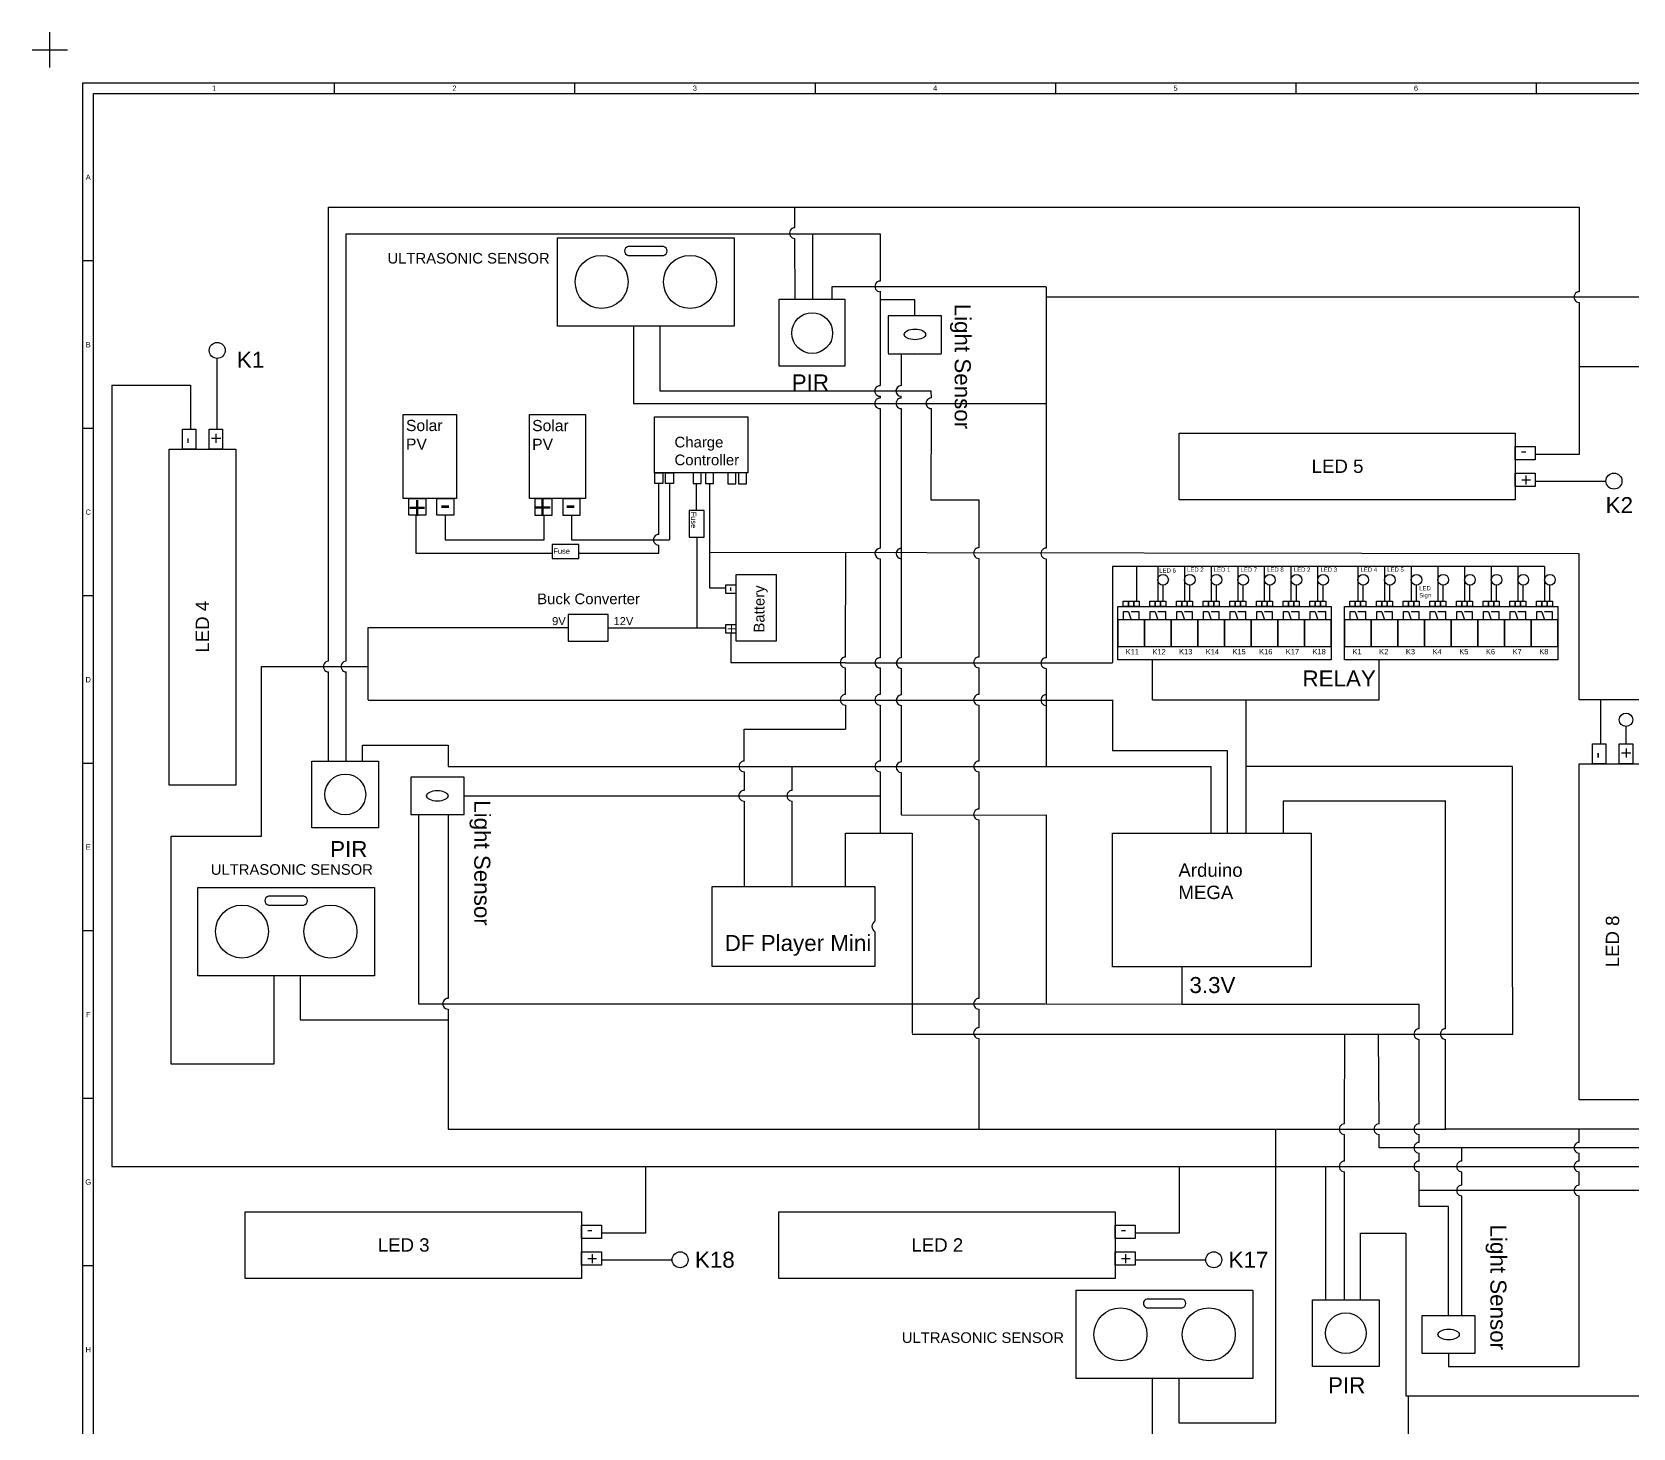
# Model space of a CAD drawing. Header units: inches. Extents: x -14 to 837, y -22 to 590.
# Drawn here: x -14.4 to 438.5, y 194.5 to 589.6 of the extents above; entities that cross this region are included whole.
import ezdxf
from ezdxf.enums import TextEntityAlignment as Align

# ---------------------------------------------------------------- set-up
doc = ezdxf.new("R2010")
doc.units = ezdxf.units.IN
doc.header["$MEASUREMENT"] = 0
doc.styles.get("Standard").update_dxf_attribs({"font": 'arial.ttf'})

msp = doc.modelspace()

# ---------------------------------------------------------------- linework, layer by layer
for p, q in [((71.2, 572.2), (71.2, 575.2)), ((139.2, 572.2), (139.2, 575.2)), ((207.2, 572.2), (207.2, 575.2)), ((275.2, 572.2), (275.2, 575.2)), ((343.2, 572.2), (343.2, 575.2)), ((411.2, 572.2), (411.2, 575.2)), ((3, 524.8), (0, 524.8)), ((3, 477.4), (0, 477.4)), ((3, 430), (0, 430)), ((3, 382.6), (0, 382.6)), ((3, 335.2), (0, 335.2)), ((3, 287.8), (0, 287.8)), ((3, 240.4), (0, 240.4))]:
    msp.add_line(p, q)
at = {"color": 152, "true_color": 0x2776bb}
for p, q in [((69.5, 540), (201.4, 540)), ((69.5, 411.5), (69.5, 540)), ((201.4, 540), (423.31, 540)), ((201.4, 534.2), (201.4, 540)), ((423.31, 540), (423.31, 516.09)), ((201.5, 514), (201.4, 531.18)), ((423.31, 513.07), (423.31, 494.95)), ((423.31, 494.95), (423.31, 470.05)), ((423.31, 494.95), (574.27, 494.95)), ((8.18, 489.67), (30.44, 489.67)), ((8.18, 489.67), (8.18, 268.52)), ((30.44, 489.67), (30.45, 477.21)), ((423.31, 470.05), (410.86, 470.04)), ((165.94, 461.8), (165.93, 445.88)), ((177.28, 461.8), (177.25, 438.34)), ((138.21, 452.78), (138.21, 445.89)), ((138.21, 445.89), (165.93, 445.88)), ((423.31, 441.95), (177.26, 442.28)), ((215.75, 412.68), (215.78, 442.23)), ((423.31, 400.6), (423.31, 441.95)), ((177.25, 438.34), (177.25, 432.3)), ((177.25, 432.3), (179.52, 432.3)), ((179.52, 432.3), (181.78, 432.3)), ((69.5, 383.24), (69.5, 408.5)), ((215.75, 402.11), (215.75, 409.66)), ((215.75, 399.09), (215.75, 392.3)), ((485.96, 400.6), (423.31, 400.6)), ((429.35, 400.6), (429.35, 388.15)), ((187.06, 383.24), (187.06, 392.3)), ((187.07, 392.3), (215.75, 392.3)), ((187.06, 380.22), (187.06, 374.94)), ((187.06, 371.92), (187.06, 347.77)), ((8.18, 268.52), (159.14, 268.52)), ((159.14, 268.52), (159.14, 249.65)), ((159.14, 268.52), (310.09, 268.52)), ((310.09, 268.52), (310.09, 249.65)), ((310.09, 268.52), (574.27, 268.52)), ((351.61, 230.78), (351.61, 268.52)), ((159.14, 249.65), (146.68, 249.64)), ((310.09, 249.65), (297.64, 249.64))]:
    msp.add_line(p, q, dxfattribs=at)
at = {"color": 18, "true_color": 0x000000}
for p, q in [((74.5, 532.5), (206.5, 532.5)), ((74.5, 411.5), (74.5, 532.5)), ((206.31, 532.5), (225.56, 532.5)), ((206.5, 514), (206.5, 532.5)), ((225.56, 532.5), (225.56, 519.11)), ((225.5, 516.23), (225.5, 489.51)), ((235.37, 513.82), (225.56, 513.82)), ((235.37, 509.29), (235.37, 513.82)), ((235.37, 509.29), (235.37, 509.29)), ((225.5, 486.5), (225.5, 486)), ((225.5, 483), (225.5, 443.5)), ((225.5, 440.46), (225.5, 412.5)), ((74.5, 383.24), (74.5, 408.5)), ((225.56, 409.66), (225.56, 402.11)), ((302.55, 400.6), (302.55, 411.93)), ((366.7, 400.6), (366.7, 411.93)), ((225.56, 399.09), (225.56, 383.24)), ((302.55, 400.6), (366.7, 400.6)), ((328.96, 400.6), (328.96, 362.86)), ((404.44, 381.73), (328.96, 381.73)), ((404.44, 332.67), (404.44, 381.73)), ((225.56, 380.22), (225.56, 362.86)), ((107.81, 373.43), (225.56, 373.43)), ((215.75, 347.77), (215.75, 362.86)), ((215.75, 362.86), (234.61, 362.86)), ((234.61, 362.86), (234.61, 306.26)), ((404.5, 306), (404.44, 332.67)), ((234.61, 306), (404.5, 306)), ((356.89, 280.59), (357, 306)), ((366.7, 280.59), (366.5, 306)), ((356.89, 270.03), (356.89, 277.57)), ((366.7, 273.8), (366.7, 277.57)), ((569.74, 273.8), (366.7, 273.8)), ((390.1, 270.03), (390.1, 273.8)), ((356.89, 230.78), (356.89, 267.01)), ((390.1, 263.23), (390.1, 267.01)), ((390.1, 226.25), (390.1, 260.21))]:
    msp.add_line(p, q, dxfattribs=at)
at = {"color": 242, "true_color": 0xcd2027}
for p, q in [((211.97, 514), (211.97, 517.6)), ((211.97, 517.6), (235.37, 517.6)), ((235.37, 517.6), (272.35, 517.6)), ((155.74, 506.36), (155.74, 484.5)), ((155.74, 484.5), (272.35, 484.5)), ((162.91, 447.4), (162.91, 461.8)), ((173.48, 461.8), (173.48, 454.19)), ((94.22, 452.81), (94.22, 442.12)), ((102.52, 452.81), (102.52, 445.89)), ((130.45, 445.89), (130.45, 452.78)), ((102.52, 445.89), (130.45, 445.89)), ((162.91, 442.1), (162.91, 444.38)), ((173.63, 446.65), (173.63, 420.98)), ((94.22, 442.12), (132.72, 442.11)), ((140.26, 442.1), (162.91, 442.1)), ((413.5, 438.34), (291.22, 438.34)), ((291.22, 438.34), (291.22, 411.17)), ((298.02, 438.34), (298.02, 428.53)), ((304.06, 438.34), (304.06, 428.53)), ((311.6, 438.34), (311.6, 428.53)), ((319.15, 438.34), (319.15, 428.53)), ((326.7, 438.34), (326.7, 428.53)), ((334.25, 428.53), (334.25, 438.34)), ((341.79, 428.53), (341.79, 438.34)), ((349.34, 428.53), (349.34, 438.34)), ((360.66, 438.34), (360.66, 428.53)), ((368.21, 438.34), (368.21, 428.53)), ((375.76, 438.34), (375.76, 428.53)), ((383.31, 438.34), (383.31, 428.53)), ((390.86, 438.34), (390.86, 428.53)), ((398.4, 438.34), (398.4, 428.53)), ((405.95, 438.34), (405.95, 428.53)), ((413.5, 438.34), (413.5, 428.53)), ((137.25, 420.98), (80.64, 420.98)), ((80.64, 420.98), (80.64, 400.6)), ((148.57, 420.98), (174.23, 420.98)), ((173.63, 420.98), (181.78, 420.98)), ((183.29, 419.58), (183.29, 411.17)), ((50.5, 362), (50.5, 410)), ((50.5, 410), (80.64, 410)), ((183.29, 411.17), (215.75, 411.17)), ((291.22, 411), (215.75, 411)), ((80.71, 400.5), (291.29, 400.5)), ((291.22, 400.6), (291.22, 386.26)), ((79.13, 383.24), (79.13, 387.77)), ((79.13, 387.77), (103.28, 387.77)), ((103.28, 387.77), (103.28, 381.73)), ((291.22, 386.26), (323.68, 386.26)), ((323.68, 386.26), (323.68, 362.86)), ((200.65, 374.94), (200.65, 381.73)), ((201.19, 381.73), (319.15, 381.73)), ((319.15, 362.86), (319.15, 381.73)), ((200.65, 347.77), (200.65, 371.92)), ((25, 297.5), (25, 362)), ((25, 362), (50.5, 362)), ((54, 322.5), (54, 297.5)), ((54, 297.5), (25, 297.5)), ((361.42, 230.78), (361.42, 249.65)), ((361.42, 249.65), (374.25, 249.65)), ((374.25, 249.65), (374.25, 230.78)), ((374.25, 230.78), (374.25, 203.6)), ((302.5, 208.5), (302.5, 183.5)), ((374.25, 203.6), (612.5, 203.6)), ((375, 183.5), (375, 203.6))]:
    msp.add_line(p, q, dxfattribs=at)
at = {"color": 240, "true_color": 0xed1f24}
for p, q in [((272.5, 517.43), (272.5, 443.52)), ((521.43, 514.58), (272.35, 514.58)), ((272.5, 440.5), (272.5, 412.52)), ((272.5, 409.5), (272.5, 381.57)), ((103.28, 381.73), (201.19, 381.73))]:
    msp.add_line(p, q, dxfattribs=at)
at = {"color": 52, "true_color": 0xc8c92d}
for p, q in [((235.37, 509.29), (227.82, 509.29)), ((227.82, 509.29), (227.82, 498.73)), ((242.92, 509.29), (235.37, 509.29)), ((242.92, 498.73), (242.92, 509.29)), ((227.82, 498.5), (242.92, 498.5)), ((235.37, 498.73), (235.37, 498.73)), ((100.26, 378.71), (92.72, 378.71)), ((92.72, 378.71), (92.72, 368.15)), ((107.81, 378.71), (100.26, 378.71)), ((107.81, 368.15), (107.81, 378.71)), ((92.72, 368.15), (107.81, 368.15)), ((103.28, 368.15), (103.28, 368.15)), ((386.33, 226.25), (378.78, 226.25)), ((378.78, 226.25), (378.78, 215.68)), ((393.87, 226.25), (386.33, 226.25)), ((393.87, 215.68), (393.87, 226.25)), ((378.78, 215.68), (393.87, 215.68)), ((386.33, 215.68), (386.33, 215.68))]:
    msp.add_line(p, q, dxfattribs=at)
at = {"color": 4}
for p, q in [((163.24, 506.36), (163.24, 488)), ((163.24, 488), (240, 488)), ((240.01, 486.02), (240, 488)), ((239.96, 483), (239.9, 457.21)), ((239.9, 457.21), (253.48, 457.21)), ((253.48, 457.21), (253.48, 443.63)), ((253.48, 440.61), (253.48, 412.68)), ((253.48, 409.66), (253.48, 402.11)), ((253.48, 399.09), (253.48, 383.24)), ((253.48, 380.22), (253.48, 369.66)), ((385.57, 371.92), (339.53, 371.92)), ((339.53, 371.92), (339.53, 362.86)), ((385.5, 307.5), (385.5, 371.92)), ((103.28, 368.15), (103.28, 364.37)), ((103.28, 364.37), (103.28, 316.07)), ((253.48, 366.64), (253.48, 316.07)), ((61.5, 322.5), (61.5, 310)), ((103.28, 313.05), (103.28, 279.08)), ((253.48, 313.05), (253.48, 307.76)), ((61.5, 310), (103.28, 310)), ((253.48, 304.75), (253.48, 279.08)), ((385.5, 279.08), (385.5, 304.5)), ((103.28, 279.08), (385.57, 279.08)), ((337.5, 196), (337.5, 279.08)), ((556.15, 279.08), (385.57, 279.08)), ((423.31, 275.31), (423.31, 279.08)), ((423.31, 270.03), (423.31, 272.29)), ((423.31, 263.23), (423.31, 267.01)), ((423.31, 211.91), (423.31, 260.21)), ((386.33, 215.68), (386.33, 211.91)), ((310, 208.5), (310, 196)), ((386.33, 211.91), (423.31, 211.91)), ((310, 196), (337.5, 196))]:
    msp.add_line(p, q, dxfattribs=at)
at = {"color": 6}
for p, q in [((231.5, 498.5), (231.5, 489.52)), ((231.5, 486), (231.5, 486.5)), ((231.5, 483), (231.5, 412.5)), ((231.5, 409.5), (231.5, 402)), ((231.5, 399), (231.5, 383)), ((231.5, 380), (231.5, 368)), ((95, 314.5), (94.98, 368.15)), ((231.56, 367.92), (272.5, 368)), ((272.5, 368), (272.5, 314.5)), ((311, 314.5), (311, 325)), ((272.19, 314.5), (95, 314.5)), ((272.35, 314.56), (311, 314.5)), ((311, 314.5), (378, 314.5)), ((378, 307.5), (378, 314.5)), ((378, 280.52), (378, 304.5)), ((378.02, 275.31), (378.02, 277.57)), ((378.02, 270.03), (378.02, 272.29)), ((378.02, 257.19), (378.02, 267.01)), ((543.32, 261.72), (378.02, 261.72)), ((386.33, 257.19), (378.02, 257.19)), ((386.33, 226.25), (386.33, 257.19))]:
    msp.add_line(p, q, dxfattribs=at)
at = {"color": 11, "true_color": 0xf27172}
for p, q in [((37.99, 477.21), (37.99, 497.21)), ((410.86, 462.5), (430.86, 462.5)), ((305.56, 428.53), (305.56, 433.06)), ((313.11, 428.53), (313.11, 433.06)), ((320.66, 428.53), (320.66, 433.06)), ((328.21, 428.53), (328.21, 433.06)), ((335.76, 428.53), (335.76, 433.06)), ((343.3, 428.53), (343.3, 433.06)), ((350.85, 428.53), (350.85, 433.06)), ((362.17, 428.53), (362.17, 433.06)), ((369.72, 428.53), (369.72, 433.06)), ((377.27, 428.53), (377.27, 433.06)), ((384.82, 428.53), (384.82, 433.06)), ((392.37, 428.53), (392.37, 433.06)), ((399.91, 428.53), (399.91, 433.06)), ((407.46, 428.53), (407.46, 433.06)), ((415.01, 428.53), (415.01, 433.06)), ((436.52, 388.15), (436.52, 393.06)), ((146.68, 242.1), (166.68, 242.1)), ((297.64, 242.1), (317.64, 242.1))]:
    msp.add_line(p, q, dxfattribs=at)
at = {"color": 7}
for p, q in [((295.75, 425.51), (294.24, 425.51)), ((294.24, 425.51), (294.24, 423.25)), ((295.75, 425.51), (296.51, 423.25)), ((298.77, 425.51), (296.51, 425.51)), ((298.77, 423.25), (298.77, 425.51)), ((303.3, 425.51), (301.79, 425.51)), ((301.79, 425.51), (301.79, 423.25)), ((303.3, 425.51), (304.06, 423.25)), ((306.32, 425.51), (304.06, 425.51)), ((306.32, 423.25), (306.32, 425.51)), ((310.85, 425.51), (309.34, 425.51)), ((309.34, 425.51), (309.34, 423.25)), ((310.85, 425.51), (311.6, 423.25)), ((313.87, 425.51), (311.6, 425.51)), ((313.87, 423.25), (313.87, 425.51)), ((318.4, 425.51), (316.89, 425.51)), ((316.89, 425.51), (316.89, 423.25)), ((318.4, 425.51), (319.15, 423.25)), ((321.42, 425.51), (319.15, 425.51)), ((321.42, 423.25), (321.42, 425.51)), ((325.94, 425.51), (324.43, 425.51)), ((324.43, 425.51), (324.43, 423.25)), ((325.94, 425.51), (326.7, 423.25)), ((328.96, 425.51), (326.7, 425.51)), ((328.96, 423.25), (328.96, 425.51)), ((333.49, 425.51), (331.98, 425.51)), ((331.98, 425.51), (331.98, 423.25)), ((333.49, 425.51), (334.25, 423.25)), ((336.51, 425.51), (334.25, 425.51)), ((336.51, 423.25), (336.51, 425.51)), ((341.04, 425.51), (339.53, 425.51)), ((339.53, 425.51), (339.53, 423.25)), ((341.04, 425.51), (341.79, 423.25)), ((344.06, 425.51), (341.79, 425.51)), ((344.06, 423.25), (344.06, 425.51)), ((348.59, 425.51), (347.08, 425.51)), ((347.08, 425.51), (347.08, 423.25)), ((348.59, 425.51), (349.34, 423.25)), ((351.61, 425.51), (349.34, 425.51)), ((351.61, 423.25), (351.61, 425.51)), ((359.91, 425.51), (358.4, 425.51)), ((358.4, 425.51), (358.4, 423.25)), ((359.91, 425.51), (360.66, 423.25)), ((362.93, 425.51), (360.66, 425.51)), ((362.93, 423.25), (362.93, 425.51)), ((367.46, 425.51), (365.95, 425.51)), ((365.95, 425.51), (365.95, 423.25)), ((367.46, 425.51), (368.21, 423.25)), ((370.48, 425.51), (368.21, 425.51)), ((370.48, 423.25), (370.48, 425.51)), ((375.01, 425.51), (373.5, 425.51)), ((373.5, 425.51), (373.5, 423.25)), ((375.01, 425.51), (375.76, 423.25)), ((378.02, 425.51), (375.76, 425.51)), ((378.02, 423.25), (378.02, 425.51)), ((382.55, 425.51), (381.04, 425.51)), ((381.04, 425.51), (381.04, 423.25)), ((382.55, 425.51), (383.31, 423.25)), ((385.57, 425.51), (383.31, 425.51)), ((385.57, 423.25), (385.57, 425.51)), ((390.1, 425.51), (388.59, 425.51)), ((388.59, 425.51), (388.59, 423.25)), ((390.1, 425.51), (390.86, 423.25)), ((393.12, 425.51), (390.86, 425.51)), ((393.12, 423.25), (393.12, 425.51)), ((397.65, 425.51), (396.14, 425.51)), ((396.14, 425.51), (396.14, 423.25)), ((397.65, 425.51), (398.4, 423.25)), ((400.67, 425.51), (398.4, 425.51)), ((400.67, 423.25), (400.67, 425.51)), ((405.2, 425.51), (403.69, 425.51)), ((403.69, 425.51), (403.69, 423.25)), ((405.2, 425.51), (405.95, 423.25)), ((408.22, 425.51), (405.95, 425.51)), ((408.22, 423.25), (408.22, 425.51)), ((412.74, 425.51), (411.23, 425.51)), ((411.23, 425.51), (411.23, 423.25)), ((412.74, 425.51), (413.5, 423.25)), ((415.76, 425.51), (413.5, 425.51)), ((415.76, 423.25), (415.76, 425.51))]:
    msp.add_line(p, q, dxfattribs=at)
for points in [[(0, 575.2), (822.2, 575.2), (822.2, 0), (0, 0)], [(3, 572.2), (819.2, 572.2), (819.2, 3), (3, 3)], [(90.61, 481.38), (105.71, 481.38), (105.71, 457.57), (90.61, 457.57)], [(126.31, 481.36), (142.18, 481.36), (142.18, 457.55), (126.31, 457.55)], [(161.71, 480.67), (188.12, 480.67), (188.12, 464.82), (161.71, 464.82)], [(161.79, 464.82), (164.05, 464.82), (164.05, 461.8), (161.79, 461.8)], [(164.81, 464.82), (167.07, 464.82), (167.07, 461.8), (164.81, 461.8)], [(174.91, 464.82), (172.65, 464.82), (172.65, 461.8), (174.91, 461.8)], [(178.41, 464.82), (176.15, 464.82), (176.15, 461.8), (178.41, 461.8)], [(92.2, 457.57), (96.96, 457.57), (96.96, 452.81), (92.2, 452.81)], [(100.14, 457.57), (104.9, 457.57), (104.9, 452.81), (100.14, 452.81)], [(127.89, 457.55), (132.66, 457.55), (132.66, 452.78), (127.89, 452.78)], [(135.83, 457.55), (140.59, 457.55), (140.59, 452.78), (135.83, 452.78)], [(171.52, 454.19), (171.52, 446.65), (175.74, 446.65), (175.74, 454.19)], [(132.72, 440.61), (140.26, 440.61), (140.26, 444.59), (132.72, 444.59)], [(184.8, 417.21), (184.8, 436.08), (196.12, 436.08), (196.12, 417.21)], [(184.8, 430.8), (184.8, 433.06), (181.78, 433.06), (181.78, 430.8)], [(184.8, 419.58), (184.8, 421.84), (181.78, 421.84), (181.78, 419.58)]]:
    msp.add_lwpolyline(points, close=True)
at = {"color": 52, "true_color": 0xc8c92d}
for points in [[(134.24, 531.36), (184.24, 531.36), (184.24, 506.36), (134.24, 506.36)], [(197, 514), (215.5, 514), (215.5, 495), (197, 495)], [(353.12, 427.02), (353.12, 411.93), (292.73, 411.93), (292.73, 427.02)], [(295.75, 428.53), (295.75, 427.02), (294.24, 427.02), (294.24, 428.53)], [(297.26, 428.53), (297.26, 427.02), (295.75, 427.02), (295.75, 428.53)], [(298.77, 428.53), (298.77, 427.02), (297.26, 427.02), (297.26, 428.53)], [(303.3, 428.53), (303.3, 427.02), (301.79, 427.02), (301.79, 428.53)], [(304.81, 428.53), (304.81, 427.02), (303.3, 427.02), (303.3, 428.53)], [(306.32, 428.53), (306.32, 427.02), (304.81, 427.02), (304.81, 428.53)], [(310.85, 428.53), (310.85, 427.02), (309.34, 427.02), (309.34, 428.53)], [(312.36, 428.53), (312.36, 427.02), (310.85, 427.02), (310.85, 428.53)], [(313.87, 428.53), (313.87, 427.02), (312.36, 427.02), (312.36, 428.53)], [(318.4, 428.53), (318.4, 427.02), (316.89, 427.02), (316.89, 428.53)], [(319.91, 428.53), (319.91, 427.02), (318.4, 427.02), (318.4, 428.53)], [(321.42, 428.53), (321.42, 427.02), (319.91, 427.02), (319.91, 428.53)], [(325.94, 428.53), (325.94, 427.02), (324.43, 427.02), (324.43, 428.53)], [(327.45, 428.53), (327.45, 427.02), (325.94, 427.02), (325.94, 428.53)], [(328.96, 428.53), (328.96, 427.02), (327.45, 427.02), (327.45, 428.53)], [(333.49, 428.53), (333.49, 427.02), (331.98, 427.02), (331.98, 428.53)], [(335, 428.53), (335, 427.02), (333.49, 427.02), (333.49, 428.53)], [(336.51, 428.53), (336.51, 427.02), (335, 427.02), (335, 428.53)], [(341.04, 428.53), (341.04, 427.02), (339.53, 427.02), (339.53, 428.53)], [(342.55, 428.53), (342.55, 427.02), (341.04, 427.02), (341.04, 428.53)], [(344.06, 428.53), (344.06, 427.02), (342.55, 427.02), (342.55, 428.53)], [(348.59, 428.53), (348.59, 427.02), (347.08, 427.02), (347.08, 428.53)], [(350.1, 428.53), (350.1, 427.02), (348.59, 427.02), (348.59, 428.53)], [(351.61, 428.53), (351.61, 427.02), (350.1, 427.02), (350.1, 428.53)], [(417.27, 427.02), (417.27, 411.93), (356.89, 411.93), (356.89, 427.02)], [(359.91, 428.53), (359.91, 427.02), (358.4, 427.02), (358.4, 428.53)], [(361.42, 428.53), (361.42, 427.02), (359.91, 427.02), (359.91, 428.53)], [(362.93, 428.53), (362.93, 427.02), (361.42, 427.02), (361.42, 428.53)], [(367.46, 428.53), (367.46, 427.02), (365.95, 427.02), (365.95, 428.53)], [(368.97, 428.53), (368.97, 427.02), (367.46, 427.02), (367.46, 428.53)], [(370.48, 428.53), (370.48, 427.02), (368.97, 427.02), (368.97, 428.53)], [(375.01, 428.53), (375.01, 427.02), (373.5, 427.02), (373.5, 428.53)], [(376.51, 428.53), (376.51, 427.02), (375.01, 427.02), (375.01, 428.53)], [(378.02, 428.53), (378.02, 427.02), (376.51, 427.02), (376.51, 428.53)], [(382.55, 428.53), (382.55, 427.02), (381.04, 427.02), (381.04, 428.53)], [(384.06, 428.53), (384.06, 427.02), (382.55, 427.02), (382.55, 428.53)], [(385.57, 428.53), (385.57, 427.02), (384.06, 427.02), (384.06, 428.53)], [(390.1, 428.53), (390.1, 427.02), (388.59, 427.02), (388.59, 428.53)], [(391.61, 428.53), (391.61, 427.02), (390.1, 427.02), (390.1, 428.53)], [(393.12, 428.53), (393.12, 427.02), (391.61, 427.02), (391.61, 428.53)], [(397.65, 428.53), (397.65, 427.02), (396.14, 427.02), (396.14, 428.53)], [(399.16, 428.53), (399.16, 427.02), (397.65, 427.02), (397.65, 428.53)], [(400.67, 428.53), (400.67, 427.02), (399.16, 427.02), (399.16, 428.53)], [(405.2, 428.53), (405.2, 427.02), (403.69, 427.02), (403.69, 428.53)], [(406.71, 428.53), (406.71, 427.02), (405.2, 427.02), (405.2, 428.53)], [(408.22, 428.53), (408.22, 427.02), (406.71, 427.02), (406.71, 428.53)], [(412.74, 428.53), (412.74, 427.02), (411.23, 427.02), (411.23, 428.53)], [(414.25, 428.53), (414.25, 427.02), (412.74, 427.02), (412.74, 428.53)], [(415.76, 428.53), (415.76, 427.02), (414.25, 427.02), (414.25, 428.53)], [(148.57, 424.76), (137.25, 424.76), (137.25, 417.21), (148.57, 417.21)], [(64.79, 383.24), (83.66, 383.24), (83.66, 364.37), (64.79, 364.37)], [(291.22, 362.86), (347.5, 362.86), (347.5, 325), (291.22, 325)], [(32.5, 347.5), (82.5, 347.5), (82.5, 322.5), (32.5, 322.5)], [(281, 233.5), (331, 233.5), (331, 208.5), (281, 208.5)], [(347.83, 230.78), (366.7, 230.78), (366.7, 211.91), (347.83, 211.91)]]:
    msp.add_lwpolyline(points, close=True, dxfattribs=at)
for points in [[(164.24, 528.86), (154.24, 528.86)], [(154.24, 526.36), (164.24, 526.36)], [(62.5, 345), (52.5, 345)], [(224.05, 334.94), (224.05, 325.13), (178.01, 325.13), (178.01, 347.77), (224.05, 347.77), (224.05, 337.96)], [(52.5, 342.5), (62.5, 342.5)], [(311, 231), (301, 231)], [(301, 228.5), (311, 228.5)]]:
    msp.add_lwpolyline(points, dxfattribs=at)
at = {"color": 18, "true_color": 0x000000}
for points in [[(28.18, 471.55), (28.18, 477.21), (31.95, 477.21), (31.95, 471.55)], [(35.73, 471.55), (35.73, 477.21), (39.5, 477.21), (39.5, 471.55)], [(310.09, 476.08), (405.2, 476.08), (405.2, 457.21), (310.09, 457.21)], [(24.41, 376.45), (24.41, 471.55), (43.28, 471.55), (43.28, 376.45)], [(405.2, 472.31), (410.86, 472.31), (410.86, 468.53), (405.2, 468.53)], [(405.2, 464.76), (410.86, 464.76), (410.86, 460.99), (405.2, 460.99)], [(300.28, 423.25), (292.73, 423.25), (292.73, 415.7), (300.28, 415.7)], [(307.83, 423.25), (300.28, 423.25), (300.28, 415.7), (307.83, 415.7)], [(315.38, 423.25), (307.83, 423.25), (307.83, 415.7), (315.38, 415.7)], [(322.92, 423.25), (315.38, 423.25), (315.38, 415.7), (322.92, 415.7)], [(330.47, 423.25), (322.92, 423.25), (322.92, 415.7), (330.47, 415.7)], [(338.02, 423.25), (330.47, 423.25), (330.47, 415.7), (338.02, 415.7)], [(345.57, 423.25), (338.02, 423.25), (338.02, 415.7), (345.57, 415.7)], [(353.12, 423.25), (345.57, 423.25), (345.57, 415.7), (353.12, 415.7)], [(364.44, 423.25), (356.89, 423.25), (356.89, 415.7), (364.44, 415.7)], [(371.99, 423.25), (364.44, 423.25), (364.44, 415.7), (371.99, 415.7)], [(379.53, 423.25), (371.99, 423.25), (371.99, 415.7), (379.53, 415.7)], [(387.08, 423.25), (379.53, 423.25), (379.53, 415.7), (387.08, 415.7)], [(394.63, 423.25), (387.08, 423.25), (387.08, 415.7), (394.63, 415.7)], [(402.18, 423.25), (394.63, 423.25), (394.63, 415.7), (402.18, 415.7)], [(409.73, 423.25), (402.18, 423.25), (402.18, 415.7), (409.73, 415.7)], [(417.27, 423.25), (409.73, 423.25), (409.73, 415.7), (417.27, 415.7)], [(427.09, 382.49), (427.09, 388.15), (430.86, 388.15), (430.86, 382.49)], [(434.63, 382.49), (434.63, 388.15), (438.41, 388.15), (438.41, 382.49)], [(423.31, 287.39), (423.31, 382.49), (442.18, 382.49), (442.18, 287.39)], [(45.92, 255.68), (141.02, 255.68), (141.02, 236.82), (45.92, 236.82)], [(196.88, 255.68), (291.98, 255.68), (291.98, 236.82), (196.88, 236.82)], [(141.02, 251.91), (146.68, 251.91), (146.68, 248.14), (141.02, 248.14)], [(291.98, 251.91), (297.64, 251.91), (297.64, 248.14), (291.98, 248.14)], [(141.02, 244.36), (146.68, 244.36), (146.68, 240.59), (141.02, 240.59)], [(291.98, 244.36), (297.64, 244.36), (297.64, 240.59), (291.98, 240.59)]]:
    msp.add_lwpolyline(points, close=True, dxfattribs=at)
for points in [[(182.48, 464.77), (182.48, 461.75), (184.74, 461.75), (184.74, 464.77)], [(185.5, 464.77), (185.5, 461.75), (187.76, 461.75), (187.76, 464.77)]]:
    msp.add_lwpolyline(points)
at = {"color": 52, "true_color": 0xc8c92d}
for centre, radius in [((146.74, 518.86), 7.5), ((171.74, 518.86), 7.5), ((206.31, 504.39), 5.77), ((74.22, 373.81), 5.77), ((45, 335), 7.5), ((70, 335), 7.5), ((293.5, 221), 7.5), ((318.5, 221), 7.5), ((357.27, 221.34), 5.77)]:
    msp.add_circle(centre, radius, dxfattribs=at)
at = {"color": 11, "true_color": 0xf27172}
for centre, radius in [((37.99, 499.48), 2.26), ((433.12, 462.5), 2.26), ((305.56, 434.57), 1.51), ((313.11, 434.57), 1.51), ((320.66, 434.57), 1.51), ((328.21, 434.57), 1.51), ((335.76, 434.57), 1.51), ((343.3, 434.57), 1.51), ((350.85, 434.57), 1.51), ((362.17, 434.57), 1.51), ((369.72, 434.57), 1.51), ((377.27, 434.57), 1.51), ((384.82, 434.57), 1.51), ((392.37, 434.57), 1.51), ((399.91, 434.57), 1.51), ((407.46, 434.57), 1.51), ((415.01, 434.57), 1.51), ((436.52, 394.94), 1.89), ((168.95, 242.1), 2.26), ((319.91, 242.1), 2.26)]:
    msp.add_circle(centre, radius, dxfattribs=at)
at = {"color": 152, "true_color": 0x2776bb}
for centre, radius, start, end in [((201.4, 532.69), 1.51, 89.9993, 270.0007), ((423.31, 514.58), 1.51, 89.9993, 270.0007), ((215.75, 411.17), 1.51, 89.9993, 270.0007), ((69.5, 410), 1.5, 89.9988, 270.0012), ((215.75, 400.6), 1.51, 89.9993, 270.0007), ((187.06, 381.73), 1.51, 89.9993, 270.0007), ((187.04, 373.43), 1.51, 89.0094, 270.9899)]:
    msp.add_arc(centre, radius, start, end, dxfattribs=at)
at = {"color": 52, "true_color": 0xc8c92d}
for centre, radius, start, end in [((154.49, 527.61), 1.27, 101.3099, 258.6901), ((163.99, 527.61), 1.27, 281.3099, 78.6901), ((52.75, 343.75), 1.27, 101.3099, 258.6901), ((62.25, 343.75), 1.27, 281.3099, 78.6901), ((224.99, 336.45), 1.78, 121.9705, 238.0295), ((301.25, 229.75), 1.27, 101.3099, 258.6901), ((310.75, 229.75), 1.27, 281.3099, 78.6901)]:
    msp.add_arc(centre, radius, start, end, dxfattribs=at)
at = {"color": 7}
for centre, radius, start, end in [((225.56, 517.6), 1.51, 89.9993, 270.0007), ((225.55, 442), 1.5, 91.7945, 270.4019), ((225.47, 411.08), 1.42, 88.6844, 273.6367), ((225.56, 400.6), 1.51, 89.9993, 270.0007), ((225.56, 381.73), 1.51, 89.9993, 270.0007), ((356.89, 279.08), 1.51, 89.9993, 270.0007), ((366.7, 279.08), 1.51, 89.9993, 270.0007), ((356.89, 268.52), 1.51, 89.9993, 270.0007), ((390.1, 268.52), 1.51, 89.9993, 270.0007), ((390.1, 261.72), 1.51, 89.9993, 270.0007)]:
    msp.add_arc(centre, radius, start, end, dxfattribs=at)
at = {"color": 18, "true_color": 0x000000}
for centre, start, end in [((225.5, 488), 89.8171, 269.8178), ((225.5, 484.5), 89.9977, 270.3687), ((74.5, 410), 89.9977, 270.0023)]:
    msp.add_arc(centre, 1.5, start, end, dxfattribs=at)
at = {"color": 6}
for centre, radius, start, end in [((231.51, 488.01), 1.51, 89.9999, 269.6361), ((231.5, 484.5), 1.5, 89.9994, 270.3669), ((231.58, 442), 1.5, 93.2201, 266.7799), ((231.59, 411), 1.5, 93.2559, 266.7441), ((231.59, 400.5), 1.5, 93.2477, 266.7523), ((231.58, 381.5), 1.5, 93.1521, 266.7713), ((378, 306), 1.5, 89.9977, 270.0023), ((378.02, 279.08), 1.51, 89.9993, 270.0007), ((378.02, 273.8), 1.51, 89.9993, 270.0007), ((378.02, 268.52), 1.51, 89.9993, 270.0007)]:
    msp.add_arc(centre, radius, start, end, dxfattribs=at)
at = {"color": 4}
for centre in [(240.01, 484.51), (253.48, 442.12), (253.48, 411.17), (253.48, 400.6), (253.48, 381.73), (253.48, 368.15), (103.28, 314.56), (253.48, 314.56), (253.48, 306.26), (423.31, 273.8), (423.31, 268.52), (423.31, 261.72)]:
    msp.add_arc(centre, 1.51, 89.9993, 270.0007, dxfattribs=at)
at = {"color": 242, "true_color": 0xcd2027}
for centre, radius, start, end in [((162.91, 445.89), 1.51, 89.9993, 270.0007), ((272.51, 442.01), 1.51, 89.9993, 270.0007), ((272.51, 411.01), 1.51, 89.9993, 270.0007), ((272.51, 400.51), 1.51, 89.9993, 270.0007), ((200.65, 373.43), 1.51, 89.9993, 270.0007), ((385.5, 306), 1.5, 89.9977, 270.0023)]:
    msp.add_arc(centre, radius, start, end, dxfattribs=at)
at = {"color": 52, "true_color": 0xc8c92d}
for centre in [(235.37, 504.01), (100.26, 373.43), (386.33, 220.96)]:
    msp.add_ellipse(centre, major_axis=(-3.02, 0), ratio=0.5, dxfattribs=at)
msp.add_point((-9.4, 584.6))
at = {"layer": 'Defpoints'}
for p, q in [((-9.4, 579.6), (-9.4, 589.6)), ((-14.4, 584.6), (-4.4, 584.6))]:
    msp.add_line(p, q, dxfattribs=at)

# ---------------------------------------------------------------- texts
for s, p in [('1', (37.1, 572.95)), ('2', (105.1, 572.95)), ('3', (173.1, 572.95)), ('4', (241.1, 572.95)), ('5', (309.1, 572.95)), ('6', (377.1, 572.95)), ('A', (1.5, 547.75)), ('B', (1.5, 500.35)), ('C', (1.5, 452.95)), ('D', (1.5, 405.55)), ('E', (1.5, 358.15)), ('F', (1.5, 310.75)), ('G', (1.5, 263.35)), ('H', (1.5, 215.95))]:
    msp.add_text(s, height=1.5).set_placement(p, align=Align.CENTER)
for s, p in [('+', (91.96, 451.83)), ('-', (101.02, 452.81)), ('+', (127.44, 451.98)), ('-', (136.49, 452.78))]:
    msp.add_text(s, height=6.35).set_placement(p)
for s, p in [('-', (184.39, 431.2)), ('+', (184.91, 419.47))]:
    msp.add_text(s, height=3.02, rotation=90).set_placement(p)
for s, width, gutter_width, heights, insert, char_height, attachment_point in [('\\pxqc;ULTRASONIC SENSOR', 46.2058, 1, [2.42], (109.1, 525.55), 3, 5), ('K1', 13.7814, 1.51, [6.48], (47.43, 496.84), 4.529, 5), ('\\pxqc;PIR', 35.9332, 1.51, [6.01], (205.78, 490.42), 4.529, 5), ('Solar PV', 14.287, 15.87, [0], (91.39, 479.83), 3.175, 1), ('Solar PV', 14.287, 15.87, [0], (127.08, 479.8), 3.175, 1), ('Charge Controller', 14.3409, 7.55, [0], (167.35, 475.04), 3.0191, 1), ('K2', 13.7814, 1.51, [6.48], (434.63, 455.7), 4.529, 5), ('Fuse', 6.7931, 7.55, [0], (133.08, 443.43), 1.51, 1), ('Buck Converter', 33.5902, 7.55, [4.65], (128.51, 430.68), 3.0191, 1), ('9V', 3.3295, 7.55, [1.38], (132.72, 424), 2.264, 1), ('12V', 7.5479, 7.55, [0], (150.08, 424), 2.264, 1), ('\\pxqc;PIR', 35.9332, 1.51, [6.01], (75.21, 358.34), 4.529, 5), ('\\pxqc;ULTRASONIC SENSOR', 46.2058, 1, [2.42], (59.1, 352.55), 3, 5), ('Arduino MEGA', 17.7494, 7.55, [14.27], (309.9, 354.28), 3.7739, 1), ('\\pxqc;DF Player Mini', 50.086, 1.51, [7.58], (202.29, 331.09), 4.5287, 5), ('3.3V', 13.7814, 1.51, [6.48], (319.53, 319.84), 4.529, 5), ('K18', 13.7814, 1.51, [6.48], (178.76, 242.1), 4.529, 5), ('K17', 13.7814, 1.51, [6.48], (329.72, 242.1), 4.529, 5), ('\\pxqc;ULTRASONIC SENSOR', 46.2058, 1, [2.42], (254.6, 220.05), 3, 5), ('\\pxqc;PIR', 35.9332, 1.51, [6.01], (357.5, 206.62), 4.529, 5)]:
    msp.add_mtext_dynamic_manual_height_columns(s, width=width, gutter_width=gutter_width, heights=heights, dxfattribs=dict(insert=insert, char_height=char_height, attachment_point=attachment_point))
for s, width, gutter_width, heights, insert, char_height, attachment_point, rotation in [('\\pxqc;Light Sensor ', 35.9332, 1.51, [6.01], (248.2, 494.95), 4.5287, 5, 270), ('Fuse', 6.7931, 7.55, [0], (173.55, 453.83), 1.51, 1, 270), ('Battery', 6.8052, 7.55, [1.63], (189.79, 419.62), 3.019, 1, 90), ('\\pxqc;Light Sensor ', 35.9332, 1.51, [6.01], (112.29, 354.41), 4.5287, 5, 270), ('\\pxqc;Light Sensor ', 35.9332, 1.51, [6.01], (399.73, 234.32), 4.5287, 5, 270)]:
    msp.add_mtext_dynamic_manual_height_columns(s, width=width, gutter_width=gutter_width, heights=heights, dxfattribs=dict(insert=insert, char_height=char_height, attachment_point=attachment_point, rotation=rotation))
at = {"color": 18, "true_color": 0x000000, "attachment_point": 1, "rotation": 90}
for s, width, gutter_width, heights, insert, char_height in [('+', 3.0191, 1.51, [0], (35.73, 473.06), 3.77), ('-', 3.7739, 1.51, [0.537], (27.43, 473.06), 3.77), ('LED 4', 32.4342, 7.55, [6.94], (31.9, 413.94), 3.774), ('-', 3.7739, 1.51, [0.537], (426.33, 384), 3.77), ('+', 3.0191, 1.51, [0], (434.63, 384), 3.77), ('LED 8', 32.4342, 7.55, [6.94], (430.8, 324.88), 3.774)]:
    msp.add_mtext_dynamic_manual_height_columns(s, width=width, gutter_width=gutter_width, heights=heights, dxfattribs=dict(at, insert=insert, char_height=char_height))
at = {"color": 18, "true_color": 0x000000}
for s, width, gutter_width, heights, insert, char_height, attachment_point in [('LED 5', 32.4342, 7.55, [6.94], (347.59, 468.59), 3.774, 1), ('-', 3.7739, 1.51, [0.537], (406.71, 473.06), 3.77, 1), ('+', 3.0191, 1.51, [0], (406.71, 464.76), 3.77, 1), ('\\pxqc;RELAY', 35.9332, 1.51, [6.01], (355.38, 406.64), 4.5287, 5), ('-', 3.7739, 1.51, [0.537], (142.53, 252.67), 3.77, 1), ('-', 3.7739, 1.51, [0.537], (293.49, 252.67), 3.77, 1), ('LED 3', 32.4342, 7.55, [6.94], (83.41, 248.19), 3.774, 1), ('LED 2', 32.4342, 7.55, [6.94], (234.37, 248.19), 3.774, 1), ('+', 3.0191, 1.51, [0], (142.53, 244.36), 3.77, 1), ('+', 3.0191, 1.51, [0], (293.49, 244.36), 3.77, 1)]:
    msp.add_mtext_dynamic_manual_height_columns(s, width=width, gutter_width=gutter_width, heights=heights, dxfattribs=dict(at, insert=insert, char_height=char_height, attachment_point=attachment_point))
at = {"color": 7, "attachment_point": 1}
for s, width, heights, insert, char_height in [('LED 6', 4.7622, [1.58], (304.5, 437.82), 1.208), ('LED 2', 4.7622, [1.58], (312.36, 438.05), 1.208), ('LED 1', 4.7622, [1.58], (319.91, 438.05), 1.208), ('LED 7', 4.7622, [1.58], (327.45, 438.05), 1.208), ('LED 8', 4.7622, [1.58], (335, 438.05), 1.208), ('LED 2', 4.7622, [1.58], (342.55, 438.05), 1.208), ('LED 3', 4.7622, [1.58], (350.1, 438.05), 1.208), ('LED 4', 6.7538, [1.67], (361.42, 438.05), 1.208), ('LED 5', 4.7622, [1.58], (368.97, 438.07), 1.208), ('LED ^JSign', 7.9419, [5.73], (378.02, 432.79), 1.208), ('K11', 2.9533, [1.54], (295, 414.95), 1.51), ('K12', 2.9533, [1.54], (302.55, 414.95), 1.51), ('K13', 2.9533, [1.54], (310.09, 414.98), 1.51), ('K14', 2.9533, [1.54], (317.64, 414.95), 1.51), ('K15', 2.9533, [1.54], (325.19, 414.98), 1.51), ('K16', 2.9533, [1.54], (332.74, 414.98), 1.51), ('K17', 2.9533, [1.54], (340.29, 414.95), 1.51), ('K18', 3.5839, [1.45], (347.83, 414.98), 1.51), ('K1', 2.9533, [1.54], (359.15, 414.98), 1.51), ('K2', 2.9533, [1.54], (366.7, 414.98), 1.51), ('K3', 2.9533, [1.54], (374.25, 414.98), 1.51), ('K4', 2.9533, [1.54], (381.8, 414.98), 1.51), ('K5', 2.9533, [1.54], (389.35, 414.98), 1.51), ('K6', 2.9533, [1.54], (396.89, 414.98), 1.51), ('K7', 2.9533, [1.54], (404.44, 414.98), 1.51), ('K8', 3.5839, [1.45], (411.99, 414.98), 1.51)]:
    msp.add_mtext_dynamic_manual_height_columns(s, width=width, gutter_width=7.55, heights=heights, dxfattribs=dict(at, insert=insert, char_height=char_height))

doc.saveas('drawing.dxf')
